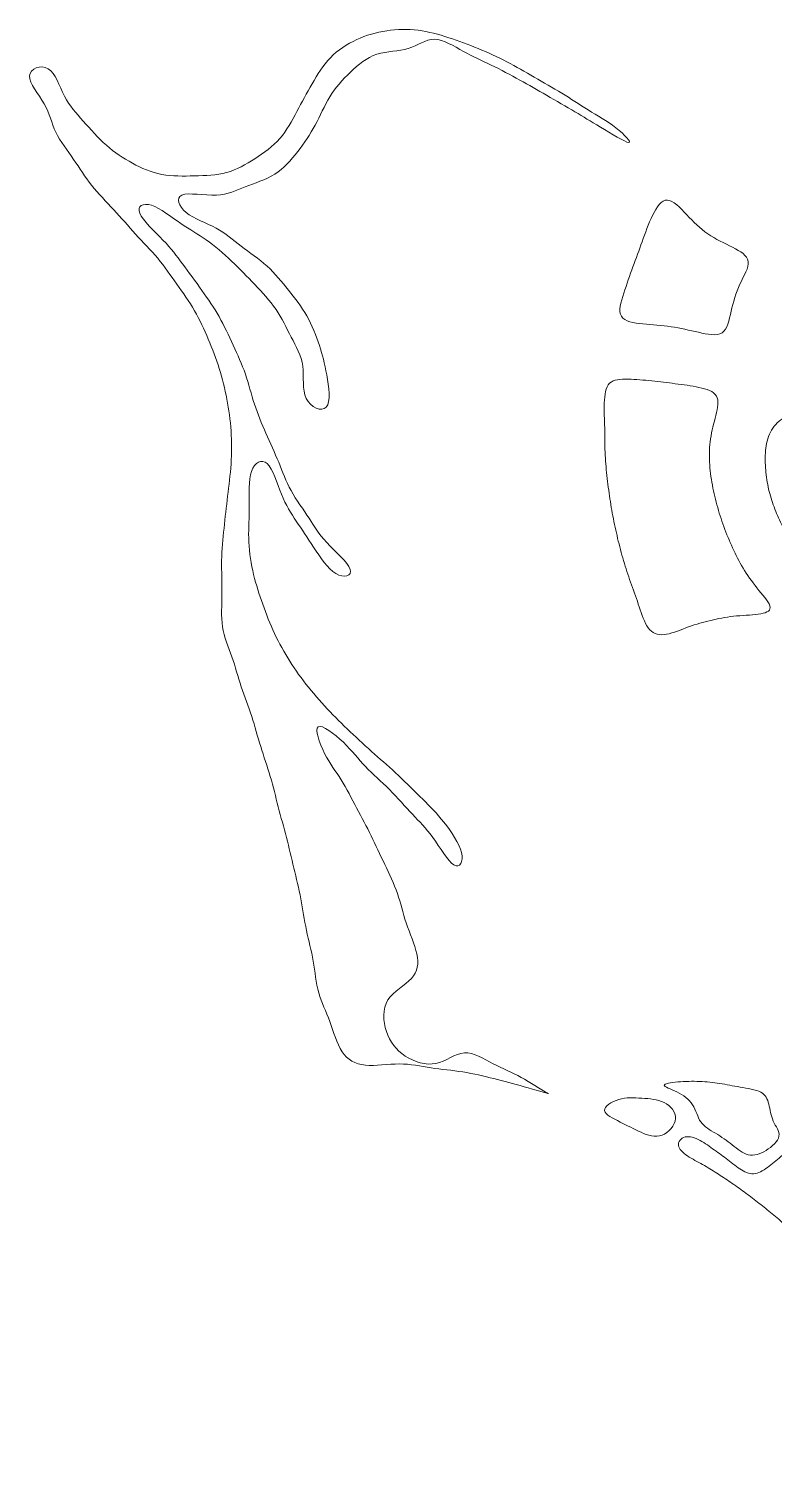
# Model space of a CAD drawing. Header units: inches. Extents: x 36 to 189, y -75 to 56.
# Drawn here: x 73.999 to 75.443, y 49.596 to 52.404 of the extents above; entities that cross this region are included whole.
import ezdxf

# ---------------------------------------------------------------- set-up
doc = ezdxf.new("R2010")
doc.units = ezdxf.units.IN
doc.layers.add('13_CONCEPT_ICON', color=7, linetype='CONTINUOUS', lineweight=15)

# ---------------------------------------------------------------- blocks, each defined once
blk = doc.blocks.new('CONCEPT_ICON_01_SCALLOP')
at = {"layer": '13_CONCEPT_ICON'}
for points, knots in [([(46.839, 36.009), (46.824, 36.007), (46.693, 36.049), (46.577, 36.082), (46.461, 36.116), (46.359, 36.142), (46.252, 36.168), (46.145, 36.195), (46.033, 36.222), (45.919, 36.24), (45.805, 36.258), (45.689, 36.267), (45.577, 36.284), (45.466, 36.3), (45.358, 36.326), (45.237, 36.326), (45.116, 36.326), (44.981, 36.302), (44.872, 36.313), (44.763, 36.324), (44.68, 36.37), (44.622, 36.457), (44.564, 36.544), (44.532, 36.672), (44.491, 36.781), (44.45, 36.891), (44.401, 36.982), (44.371, 37.089), (44.342, 37.195), (44.332, 37.316), (44.313, 37.429), (44.293, 37.543), (44.263, 37.648), (44.24, 37.758), (44.217, 37.869), (44.201, 37.984), (44.18, 38.096), (44.158, 38.208), (44.131, 38.316), (44.105, 38.426), (44.078, 38.535), (44.054, 38.646), (44.025, 38.756), (43.997, 38.865), (43.966, 38.973), (43.937, 39.082), (43.909, 39.191), (43.884, 39.301), (43.852, 39.409), (43.82, 39.517), (43.782, 39.623), (43.749, 39.73), (43.715, 39.837), (43.687, 39.946), (43.652, 40.053), (43.617, 40.16), (43.575, 40.264), (43.54, 40.371), (43.505, 40.477), (43.477, 40.586), (43.44, 40.692), (43.403, 40.798), (43.357, 40.902), (43.339, 41.015), (43.322, 41.127), (43.332, 41.248), (43.333, 41.368), (43.335, 41.488), (43.327, 41.607), (43.329, 41.725), (43.331, 41.842), (43.342, 41.958), (43.355, 42.072), (43.367, 42.187), (43.38, 42.301), (43.394, 42.415), (43.408, 42.529), (43.423, 42.643), (43.43, 42.76), (43.438, 42.876), (43.438, 42.996), (43.431, 43.113), (43.423, 43.23), (43.408, 43.343), (43.386, 43.455), (43.365, 43.567), (43.338, 43.676), (43.304, 43.783), (43.27, 43.891), (43.23, 43.995), (43.186, 44.099), (43.142, 44.203), (43.095, 44.306), (43.038, 44.404), (42.981, 44.502), (42.914, 44.595), (42.848, 44.689), (42.783, 44.782), (42.718, 44.876), (42.644, 44.966), (42.569, 45.055), (42.485, 45.14), (42.405, 45.226), (42.326, 45.312), (42.252, 45.4), (42.171, 45.487), (42.091, 45.573), (42.005, 45.659), (41.933, 45.749), (41.862, 45.838), (41.806, 45.932), (41.74, 46.027), (41.674, 46.123), (41.598, 46.22), (41.55, 46.319), (41.503, 46.417), (41.485, 46.517), (41.425, 46.623), (41.364, 46.729), (41.261, 46.842), (41.267, 46.921), (41.273, 47), (41.389, 47.046), (41.467, 46.999), (41.546, 46.952), (41.587, 46.813), (41.642, 46.706), (41.698, 46.598), (41.768, 46.523), (41.844, 46.437), (41.921, 46.352), (42.004, 46.257), (42.092, 46.179), (42.18, 46.101), (42.273, 46.04), (42.372, 45.986), (42.47, 45.933), (42.575, 45.887), (42.687, 45.866), (42.799, 45.844), (42.919, 45.847), (43.038, 45.85), (43.157, 45.853), (43.275, 45.857), (43.383, 45.886), (43.491, 45.916), (43.59, 45.972), (43.687, 46.034), (43.783, 46.096), (43.879, 46.165), (43.954, 46.251), (44.029, 46.337), (44.084, 46.44), (44.137, 46.541), (44.191, 46.641), (44.243, 46.738), (44.3, 46.837), (44.356, 46.935), (44.417, 47.035), (44.497, 47.117), (44.577, 47.199), (44.675, 47.263), (44.779, 47.311), (44.882, 47.358), (44.99, 47.39), (45.101, 47.407), (45.213, 47.424), (45.327, 47.425), (45.439, 47.411), (45.551, 47.397), (45.66, 47.367), (45.767, 47.332), (45.874, 47.298), (45.979, 47.259), (46.083, 47.216), (46.187, 47.173), (46.29, 47.126), (46.39, 47.074), (46.49, 47.022), (46.586, 46.965), (46.685, 46.909), (46.784, 46.852), (46.885, 46.796), (46.98, 46.737), (47.076, 46.678), (47.166, 46.617), (47.264, 46.557), (47.362, 46.497), (47.467, 46.439), (47.561, 46.366), (47.654, 46.293), (47.736, 46.205), (47.699, 46.208), (47.663, 46.211), (47.508, 46.304), (47.396, 46.372), (47.284, 46.44), (47.213, 46.483), (47.122, 46.537), (47.031, 46.591), (46.918, 46.656), (46.818, 46.714), (46.717, 46.772), (46.627, 46.824), (46.529, 46.878), (46.431, 46.932), (46.325, 46.989), (46.224, 47.038), (46.123, 47.087), (46.027, 47.128), (45.924, 47.185), (45.821, 47.242), (45.71, 47.314), (45.614, 47.315), (45.518, 47.316), (45.436, 47.247), (45.333, 47.215), (45.23, 47.183), (45.105, 47.189), (44.996, 47.154), (44.887, 47.119), (44.795, 47.044), (44.711, 46.962), (44.626, 46.881), (44.55, 46.793), (44.491, 46.697), (44.431, 46.6), (44.388, 46.494), (44.334, 46.394), (44.281, 46.295), (44.217, 46.201), (44.146, 46.11), (44.076, 46.018), (43.998, 45.929), (43.899, 45.868), (43.801, 45.806), (43.682, 45.771), (43.582, 45.732), (43.482, 45.693), (43.4, 45.649), (43.273, 45.644), (43.145, 45.639), (42.972, 45.673), (42.902, 45.644), (42.833, 45.615), (42.866, 45.524), (42.949, 45.457), (43.033, 45.389), (43.166, 45.346), (43.27, 45.289), (43.374, 45.233), (43.45, 45.165), (43.539, 45.096), (43.628, 45.028), (43.73, 44.96), (43.817, 44.882), (43.904, 44.803), (43.975, 44.714), (44.046, 44.625), (44.117, 44.537), (44.187, 44.449), (44.244, 44.348), (44.301, 44.247), (44.345, 44.133), (44.379, 44.032), (44.412, 43.93), (44.435, 43.841), (44.458, 43.715), (44.48, 43.589), (44.502, 43.425), (44.453, 43.369), (44.404, 43.314), (44.284, 43.368), (44.237, 43.463), (44.19, 43.558), (44.216, 43.693), (44.2, 43.809), (44.185, 43.925), (44.128, 44.021), (44.076, 44.12), (44.025, 44.22), (43.978, 44.323), (43.913, 44.418), (43.848, 44.513), (43.766, 44.6), (43.685, 44.685), (43.604, 44.769), (43.525, 44.852), (43.437, 44.935), (43.35, 45.018), (43.254, 45.102), (43.164, 45.164), (43.075, 45.227), (42.991, 45.269), (42.89, 45.339), (42.789, 45.408), (42.669, 45.505), (42.577, 45.535), (42.484, 45.564), (42.419, 45.526), (42.45, 45.449), (42.481, 45.372), (42.609, 45.256), (42.7, 45.161), (42.791, 45.067), (42.845, 44.995), (42.909, 44.907), (42.974, 44.82), (43.05, 44.717), (43.118, 44.621), (43.187, 44.526), (43.247, 44.437), (43.302, 44.34), (43.356, 44.243), (43.406, 44.137), (43.453, 44.034), (43.501, 43.931), (43.547, 43.831), (43.584, 43.725), (43.62, 43.619), (43.647, 43.507), (43.682, 43.401), (43.717, 43.294), (43.759, 43.192), (43.805, 43.089), (43.851, 42.985), (43.9, 42.88), (43.942, 42.778), (43.984, 42.675), (44.019, 42.576), (44.075, 42.474), (44.131, 42.373), (44.209, 42.268), (44.268, 42.178), (44.327, 42.088), (44.367, 42.014), (44.457, 41.917), (44.547, 41.82), (44.687, 41.702), (44.71, 41.63), (44.734, 41.558), (44.642, 41.533), (44.555, 41.584), (44.469, 41.634), (44.388, 41.761), (44.317, 41.867), (44.247, 41.974), (44.188, 42.061), (44.131, 42.147), (44.074, 42.232), (44.02, 42.316), (43.971, 42.435), (43.923, 42.554), (43.879, 42.708), (43.819, 42.764), (43.759, 42.82), (43.683, 42.777), (43.649, 42.681), (43.616, 42.585), (43.625, 42.435), (43.626, 42.309), (43.626, 42.182), (43.617, 42.079), (43.62, 41.966), (43.623, 41.852), (43.638, 41.728), (43.663, 41.616), (43.687, 41.503), (43.721, 41.401), (43.757, 41.296), (43.794, 41.191), (43.834, 41.083), (43.88, 40.98), (43.926, 40.876), (43.98, 40.777), (44.039, 40.681), (44.098, 40.585), (44.162, 40.491), (44.234, 40.4), (44.306, 40.308), (44.385, 40.218), (44.464, 40.134), (44.544, 40.049), (44.623, 39.97), (44.708, 39.889), (44.793, 39.809), (44.884, 39.726), (44.97, 39.649), (45.057, 39.572), (45.14, 39.501), (45.228, 39.419), (45.315, 39.337), (45.407, 39.245), (45.488, 39.165), (45.569, 39.084), (45.638, 39.015), (45.716, 38.917), (45.794, 38.819), (45.881, 38.692), (45.904, 38.592), (45.927, 38.493), (45.887, 38.421), (45.823, 38.46), (45.76, 38.499), (45.673, 38.649), (45.596, 38.755), (45.52, 38.861), (45.454, 38.923), (45.378, 39.003), (45.303, 39.083), (45.219, 39.181), (45.131, 39.268), (45.042, 39.356), (44.95, 39.434), (44.873, 39.515), (44.796, 39.597), (44.733, 39.682), (44.636, 39.775), (44.539, 39.867), (44.407, 39.967), (44.367, 39.942), (44.326, 39.918), (44.378, 39.769), (44.435, 39.656), (44.492, 39.543), (44.554, 39.465), (44.613, 39.373), (44.671, 39.28), (44.725, 39.173), (44.778, 39.071), (44.832, 38.969), (44.885, 38.871), (44.935, 38.772), (44.984, 38.672), (45.031, 38.57), (45.08, 38.466), (45.128, 38.363), (45.179, 38.257), (45.216, 38.154), (45.252, 38.05), (45.273, 37.949), (45.311, 37.838), (45.349, 37.727), (45.403, 37.607), (45.425, 37.505), (45.446, 37.402), (45.435, 37.316), (45.367, 37.243), (45.299, 37.169), (45.174, 37.108), (45.114, 37.012), (45.055, 36.915), (45.06, 36.784), (45.098, 36.674), (45.135, 36.564), (45.204, 36.475), (45.3, 36.411), (45.396, 36.347), (45.52, 36.309), (45.629, 36.331), (45.739, 36.354), (45.834, 36.437), (45.935, 36.444), (46.035, 36.451), (46.141, 36.382), (46.244, 36.328), (46.347, 36.274), (46.446, 36.236), (46.545, 36.182), (46.644, 36.128), (46.742, 36.058), (46.839, 36.009)], [0, 0, 0, 0, 0.006369, 0.006369, 0.006369, 0.012739, 0.012739, 0.012739, 0.019108, 0.019108, 0.019108, 0.025478, 0.025478, 0.025478, 0.031847, 0.031847, 0.031847, 0.038217, 0.038217, 0.038217, 0.044586, 0.044586, 0.044586, 0.050955, 0.050955, 0.050955, 0.057325, 0.057325, 0.057325, 0.063694, 0.063694, 0.063694, 0.070064, 0.070064, 0.070064, 0.076433, 0.076433, 0.076433, 0.082803, 0.082803, 0.082803, 0.089172, 0.089172, 0.089172, 0.095541, 0.095541, 0.095541, 0.101911, 0.101911, 0.101911, 0.10828, 0.10828, 0.10828, 0.11465, 0.11465, 0.11465, 0.121019, 0.121019, 0.121019, 0.127389, 0.127389, 0.127389, 0.133758, 0.133758, 0.133758, 0.140127, 0.140127, 0.140127, 0.146497, 0.146497, 0.146497, 0.152866, 0.152866, 0.152866, 0.159236, 0.159236, 0.159236, 0.165605, 0.165605, 0.165605, 0.171975, 0.171975, 0.171975, 0.178344, 0.178344, 0.178344, 0.184713, 0.184713, 0.184713, 0.191083, 0.191083, 0.191083, 0.197452, 0.197452, 0.197452, 0.203822, 0.203822, 0.203822, 0.210191, 0.210191, 0.210191, 0.216561, 0.216561, 0.216561, 0.22293, 0.22293, 0.22293, 0.229299, 0.229299, 0.229299, 0.235669, 0.235669, 0.235669, 0.242038, 0.242038, 0.242038, 0.248408, 0.248408, 0.248408, 0.254777, 0.254777, 0.254777, 0.261146, 0.261146, 0.261146, 0.267516, 0.267516, 0.267516, 0.273885, 0.273885, 0.273885, 0.280255, 0.280255, 0.280255, 0.286624, 0.286624, 0.286624, 0.292994, 0.292994, 0.292994, 0.299363, 0.299363, 0.299363, 0.305732, 0.305732, 0.305732, 0.312102, 0.312102, 0.312102, 0.318471, 0.318471, 0.318471, 0.324841, 0.324841, 0.324841, 0.33121, 0.33121, 0.33121, 0.33758, 0.33758, 0.33758, 0.343949, 0.343949, 0.343949, 0.350318, 0.350318, 0.350318, 0.356688, 0.356688, 0.356688, 0.363057, 0.363057, 0.363057, 0.369427, 0.369427, 0.369427, 0.375796, 0.375796, 0.375796, 0.382166, 0.382166, 0.382166, 0.388535, 0.388535, 0.388535, 0.394904, 0.394904, 0.394904, 0.401274, 0.401274, 0.401274, 0.407643, 0.407643, 0.407643, 0.414013, 0.414013, 0.414013, 0.420382, 0.420382, 0.420382, 0.426752, 0.426752, 0.426752, 0.433121, 0.433121, 0.433121, 0.43949, 0.43949, 0.43949, 0.44586, 0.44586, 0.44586, 0.452229, 0.452229, 0.452229, 0.458599, 0.458599, 0.458599, 0.464968, 0.464968, 0.464968, 0.471338, 0.471338, 0.471338, 0.477707, 0.477707, 0.477707, 0.484076, 0.484076, 0.484076, 0.490446, 0.490446, 0.490446, 0.496815, 0.496815, 0.496815, 0.503185, 0.503185, 0.503185, 0.509554, 0.509554, 0.509554, 0.515924, 0.515924, 0.515924, 0.522293, 0.522293, 0.522293, 0.528662, 0.528662, 0.528662, 0.535032, 0.535032, 0.535032, 0.541401, 0.541401, 0.541401, 0.547771, 0.547771, 0.547771, 0.55414, 0.55414, 0.55414, 0.56051, 0.56051, 0.56051, 0.566879, 0.566879, 0.566879, 0.573248, 0.573248, 0.573248, 0.579618, 0.579618, 0.579618, 0.585987, 0.585987, 0.585987, 0.592357, 0.592357, 0.592357, 0.598726, 0.598726, 0.598726, 0.605096, 0.605096, 0.605096, 0.611465, 0.611465, 0.611465, 0.617834, 0.617834, 0.617834, 0.624204, 0.624204, 0.624204, 0.630573, 0.630573, 0.630573, 0.636943, 0.636943, 0.636943, 0.643312, 0.643312, 0.643312, 0.649682, 0.649682, 0.649682, 0.656051, 0.656051, 0.656051, 0.66242, 0.66242, 0.66242, 0.66879, 0.66879, 0.66879, 0.675159, 0.675159, 0.675159, 0.681529, 0.681529, 0.681529, 0.687898, 0.687898, 0.687898, 0.694268, 0.694268, 0.694268, 0.700637, 0.700637, 0.700637, 0.707006, 0.707006, 0.707006, 0.713376, 0.713376, 0.713376, 0.719745, 0.719745, 0.719745, 0.726115, 0.726115, 0.726115, 0.732484, 0.732484, 0.732484, 0.738854, 0.738854, 0.738854, 0.745223, 0.745223, 0.745223, 0.751592, 0.751592, 0.751592, 0.757962, 0.757962, 0.757962, 0.764331, 0.764331, 0.764331, 0.770701, 0.770701, 0.770701, 0.77707, 0.77707, 0.77707, 0.783439, 0.783439, 0.783439, 0.789809, 0.789809, 0.789809, 0.796178, 0.796178, 0.796178, 0.802548, 0.802548, 0.802548, 0.808917, 0.808917, 0.808917, 0.815287, 0.815287, 0.815287, 0.821656, 0.821656, 0.821656, 0.828025, 0.828025, 0.828025, 0.834395, 0.834395, 0.834395, 0.840764, 0.840764, 0.840764, 0.847134, 0.847134, 0.847134, 0.853503, 0.853503, 0.853503, 0.859873, 0.859873, 0.859873, 0.866242, 0.866242, 0.866242, 0.872611, 0.872611, 0.872611, 0.878981, 0.878981, 0.878981, 0.88535, 0.88535, 0.88535, 0.89172, 0.89172, 0.89172, 0.898089, 0.898089, 0.898089, 0.904459, 0.904459, 0.904459, 0.910828, 0.910828, 0.910828, 0.917197, 0.917197, 0.917197, 0.923567, 0.923567, 0.923567, 0.929936, 0.929936, 0.929936, 0.936306, 0.936306, 0.936306, 0.942675, 0.942675, 0.942675, 0.949045, 0.949045, 0.949045, 0.955414, 0.955414, 0.955414, 0.961783, 0.961783, 0.961783, 0.968153, 0.968153, 0.968153, 0.974522, 0.974522, 0.974522, 0.980892, 0.980892, 0.980892, 0.987261, 0.987261, 0.987261, 0.993631, 0.993631, 0.993631, 1, 1, 1, 1]), ([(47.62, 44.344), (47.586, 44.4), (47.614, 44.496), (47.646, 44.593), (47.677, 44.689), (47.712, 44.785), (47.745, 44.875), (47.778, 44.966), (47.81, 45.051), (47.843, 45.143), (47.876, 45.236), (47.911, 45.336), (47.955, 45.425), (47.998, 45.515), (48.051, 45.593), (48.114, 45.591), (48.177, 45.59), (48.25, 45.509), (48.322, 45.433), (48.394, 45.357), (48.465, 45.286), (48.548, 45.229), (48.632, 45.171), (48.727, 45.128), (48.813, 45.084), (48.898, 45.041), (48.973, 44.997), (48.982, 44.932), (48.991, 44.867), (48.935, 44.78), (48.892, 44.687), (48.85, 44.594), (48.821, 44.495), (48.798, 44.398), (48.776, 44.301), (48.758, 44.205), (48.701, 44.168), (48.643, 44.13), (48.546, 44.15), (48.449, 44.172), (48.351, 44.194), (48.254, 44.218), (48.154, 44.232), (48.054, 44.247), (47.95, 44.252), (47.851, 44.262), (47.751, 44.273), (47.654, 44.288), (47.62, 44.344)], [0, 0, 0, 0, 0.0625, 0.0625, 0.0625, 0.125, 0.125, 0.125, 0.1875, 0.1875, 0.1875, 0.25, 0.25, 0.25, 0.3125, 0.3125, 0.3125, 0.375, 0.375, 0.375, 0.4375, 0.4375, 0.4375, 0.5, 0.5, 0.5, 0.5625, 0.5625, 0.5625, 0.625, 0.625, 0.625, 0.6875, 0.6875, 0.6875, 0.75, 0.75, 0.75, 0.8125, 0.8125, 0.8125, 0.875, 0.875, 0.875, 0.9375, 0.9375, 0.9375, 1, 1, 1, 1]), ([(47.494, 43.625), (47.537, 43.667), (47.611, 43.672), (47.693, 43.67), (47.775, 43.669), (47.864, 43.66), (47.948, 43.651), (48.033, 43.641), (48.114, 43.632), (48.198, 43.621), (48.283, 43.611), (48.371, 43.6), (48.453, 43.582), (48.535, 43.564), (48.611, 43.539), (48.64, 43.489), (48.67, 43.439), (48.654, 43.362), (48.634, 43.281), (48.614, 43.2), (48.59, 43.114), (48.577, 43.03), (48.564, 42.946), (48.562, 42.864), (48.567, 42.781), (48.571, 42.698), (48.582, 42.615), (48.597, 42.533), (48.612, 42.451), (48.632, 42.371), (48.654, 42.292), (48.677, 42.213), (48.702, 42.136), (48.731, 42.059), (48.76, 41.982), (48.792, 41.907), (48.827, 41.833), (48.861, 41.759), (48.898, 41.688), (48.943, 41.616), (48.988, 41.545), (49.04, 41.475), (49.097, 41.405), (49.154, 41.335), (49.214, 41.265), (49.217, 41.221), (49.22, 41.178), (49.165, 41.16), (49.088, 41.149), (49.011, 41.139), (48.913, 41.136), (48.824, 41.127), (48.736, 41.117), (48.657, 41.101), (48.579, 41.083), (48.501, 41.064), (48.423, 41.042), (48.342, 41.013), (48.262, 40.984), (48.178, 40.947), (48.106, 40.934), (48.033, 40.922), (47.97, 40.933), (47.925, 40.982), (47.879, 41.03), (47.852, 41.115), (47.823, 41.197), (47.795, 41.279), (47.767, 41.357), (47.74, 41.434), (47.712, 41.511), (47.685, 41.587), (47.661, 41.665), (47.637, 41.743), (47.615, 41.822), (47.595, 41.902), (47.575, 41.981), (47.557, 42.062), (47.54, 42.142), (47.524, 42.223), (47.51, 42.305), (47.497, 42.387), (47.485, 42.469), (47.474, 42.552), (47.465, 42.636), (47.456, 42.719), (47.448, 42.803), (47.445, 42.887), (47.442, 42.972), (47.443, 43.057), (47.441, 43.146), (47.439, 43.235), (47.434, 43.328), (47.437, 43.414), (47.44, 43.501), (47.451, 43.582), (47.494, 43.625)], [0, 0, 0, 0, 0.03125, 0.03125, 0.03125, 0.0625, 0.0625, 0.0625, 0.09375, 0.09375, 0.09375, 0.125, 0.125, 0.125, 0.15625, 0.15625, 0.15625, 0.1875, 0.1875, 0.1875, 0.21875, 0.21875, 0.21875, 0.25, 0.25, 0.25, 0.28125, 0.28125, 0.28125, 0.3125, 0.3125, 0.3125, 0.34375, 0.34375, 0.34375, 0.375, 0.375, 0.375, 0.40625, 0.40625, 0.40625, 0.4375, 0.4375, 0.4375, 0.46875, 0.46875, 0.46875, 0.5, 0.5, 0.5, 0.53125, 0.53125, 0.53125, 0.5625, 0.5625, 0.5625, 0.59375, 0.59375, 0.59375, 0.625, 0.625, 0.625, 0.65625, 0.65625, 0.65625, 0.6875, 0.6875, 0.6875, 0.71875, 0.71875, 0.71875, 0.75, 0.75, 0.75, 0.78125, 0.78125, 0.78125, 0.8125, 0.8125, 0.8125, 0.84375, 0.84375, 0.84375, 0.875, 0.875, 0.875, 0.90625, 0.90625, 0.90625, 0.9375, 0.9375, 0.9375, 0.96875, 0.96875, 0.96875, 1, 1, 1, 1]), ([(49.464, 43.288), (49.526, 43.293), (49.591, 43.271), (49.647, 43.234), (49.704, 43.196), (49.752, 43.144), (49.794, 43.088), (49.835, 43.032), (49.869, 42.973), (49.903, 42.914), (49.938, 42.856), (49.972, 42.798), (50.009, 42.741), (50.046, 42.684), (50.085, 42.629), (50.125, 42.573), (50.165, 42.518), (50.206, 42.463), (50.247, 42.408), (50.289, 42.354), (50.331, 42.299), (50.375, 42.246), (50.418, 42.192), (50.464, 42.139), (50.509, 42.087), (50.554, 42.034), (50.599, 41.981), (50.646, 41.929), (50.692, 41.877), (50.739, 41.825), (50.788, 41.774), (50.837, 41.723), (50.887, 41.672), (50.937, 41.623), (50.988, 41.574), (51.039, 41.525), (51.091, 41.479), (51.143, 41.433), (51.196, 41.388), (51.248, 41.343), (51.301, 41.298), (51.354, 41.252), (51.407, 41.209), (51.46, 41.165), (51.514, 41.122), (51.569, 41.081), (51.624, 41.04), (51.679, 41), (51.735, 40.961), (51.791, 40.923), (51.847, 40.885), (51.903, 40.847), (51.96, 40.809), (52.017, 40.772), (52.074, 40.737), (52.132, 40.702), (52.19, 40.668), (52.249, 40.635), (52.308, 40.603), (52.368, 40.571), (52.428, 40.54), (52.488, 40.509), (52.548, 40.479), (52.609, 40.452), (52.67, 40.424), (52.732, 40.398), (52.794, 40.372), (52.855, 40.346), (52.917, 40.319), (52.979, 40.295), (53.041, 40.27), (53.104, 40.247), (53.168, 40.226), (53.231, 40.205), (53.295, 40.185), (53.36, 40.166), (53.424, 40.148), (53.489, 40.129), (53.553, 40.111), (53.617, 40.093), (53.681, 40.076), (53.746, 40.06), (53.81, 40.044), (53.875, 40.029), (53.948, 40.013), (54.02, 39.998), (54.101, 39.982), (54.154, 39.968), (54.208, 39.954), (54.234, 39.941), (54.207, 39.934), (54.18, 39.926), (54.101, 39.925), (54.023, 39.924), (53.946, 39.924), (53.87, 39.925), (53.798, 39.929), (53.727, 39.933), (53.661, 39.94), (53.594, 39.947), (53.527, 39.955), (53.458, 39.963), (53.39, 39.971), (53.322, 39.98), (53.255, 39.989), (53.188, 40.001), (53.121, 40.012), (53.055, 40.026), (52.989, 40.04), (52.923, 40.054), (52.857, 40.067), (52.791, 40.082), (52.725, 40.096), (52.659, 40.11), (52.594, 40.126), (52.529, 40.142), (52.464, 40.159), (52.4, 40.178), (52.335, 40.196), (52.271, 40.214), (52.207, 40.233), (52.142, 40.252), (52.078, 40.272), (52.015, 40.292), (51.951, 40.312), (51.888, 40.334), (51.824, 40.355), (51.761, 40.377), (51.697, 40.398), (51.634, 40.42), (51.571, 40.443), (51.509, 40.466), (51.446, 40.49), (51.384, 40.514), (51.321, 40.538), (51.259, 40.562), (51.197, 40.587), (51.135, 40.613), (51.073, 40.639), (51.011, 40.664), (50.95, 40.691), (50.889, 40.718), (50.827, 40.746), (50.766, 40.775), (50.706, 40.805), (50.646, 40.835), (50.587, 40.867), (50.529, 40.902), (50.471, 40.936), (50.415, 40.974), (50.358, 41.012), (50.302, 41.05), (50.245, 41.087), (50.19, 41.127), (50.134, 41.166), (50.08, 41.207), (50.027, 41.251), (49.974, 41.295), (49.922, 41.342), (49.871, 41.391), (49.82, 41.44), (49.771, 41.491), (49.724, 41.543), (49.677, 41.595), (49.633, 41.649), (49.592, 41.704), (49.55, 41.758), (49.511, 41.814), (49.475, 41.871), (49.439, 41.929), (49.405, 41.987), (49.374, 42.047), (49.342, 42.106), (49.313, 42.167), (49.287, 42.229), (49.261, 42.291), (49.238, 42.353), (49.22, 42.418), (49.201, 42.482), (49.188, 42.548), (49.178, 42.617), (49.169, 42.685), (49.164, 42.755), (49.164, 42.826), (49.165, 42.896), (49.171, 42.966), (49.192, 43.031), (49.212, 43.096), (49.246, 43.156), (49.294, 43.203), (49.341, 43.25), (49.402, 43.282), (49.464, 43.288)], [0, 0, 0, 0, 0.015625, 0.015625, 0.015625, 0.03125, 0.03125, 0.03125, 0.046875, 0.046875, 0.046875, 0.0625, 0.0625, 0.0625, 0.078125, 0.078125, 0.078125, 0.09375, 0.09375, 0.09375, 0.109375, 0.109375, 0.109375, 0.125, 0.125, 0.125, 0.140625, 0.140625, 0.140625, 0.15625, 0.15625, 0.15625, 0.171875, 0.171875, 0.171875, 0.1875, 0.1875, 0.1875, 0.203125, 0.203125, 0.203125, 0.21875, 0.21875, 0.21875, 0.234375, 0.234375, 0.234375, 0.25, 0.25, 0.25, 0.265625, 0.265625, 0.265625, 0.28125, 0.28125, 0.28125, 0.296875, 0.296875, 0.296875, 0.3125, 0.3125, 0.3125, 0.328125, 0.328125, 0.328125, 0.34375, 0.34375, 0.34375, 0.359375, 0.359375, 0.359375, 0.375, 0.375, 0.375, 0.390625, 0.390625, 0.390625, 0.40625, 0.40625, 0.40625, 0.421875, 0.421875, 0.421875, 0.4375, 0.4375, 0.4375, 0.453125, 0.453125, 0.453125, 0.46875, 0.46875, 0.46875, 0.484375, 0.484375, 0.484375, 0.5, 0.5, 0.5, 0.515625, 0.515625, 0.515625, 0.53125, 0.53125, 0.53125, 0.546875, 0.546875, 0.546875, 0.5625, 0.5625, 0.5625, 0.578125, 0.578125, 0.578125, 0.59375, 0.59375, 0.59375, 0.609375, 0.609375, 0.609375, 0.625, 0.625, 0.625, 0.640625, 0.640625, 0.640625, 0.65625, 0.65625, 0.65625, 0.671875, 0.671875, 0.671875, 0.6875, 0.6875, 0.6875, 0.703125, 0.703125, 0.703125, 0.71875, 0.71875, 0.71875, 0.734375, 0.734375, 0.734375, 0.75, 0.75, 0.75, 0.765625, 0.765625, 0.765625, 0.78125, 0.78125, 0.78125, 0.796875, 0.796875, 0.796875, 0.8125, 0.8125, 0.8125, 0.828125, 0.828125, 0.828125, 0.84375, 0.84375, 0.84375, 0.859375, 0.859375, 0.859375, 0.875, 0.875, 0.875, 0.890625, 0.890625, 0.890625, 0.90625, 0.90625, 0.90625, 0.921875, 0.921875, 0.921875, 0.9375, 0.9375, 0.9375, 0.953125, 0.953125, 0.953125, 0.96875, 0.96875, 0.96875, 0.984375, 0.984375, 0.984375, 1, 1, 1, 1]), ([(48.079, 36.096), (48.08, 36.113), (48.151, 36.126), (48.227, 36.133), (48.303, 36.14), (48.383, 36.141), (48.459, 36.138), (48.535, 36.135), (48.606, 36.128), (48.676, 36.117), (48.747, 36.105), (48.817, 36.091), (48.895, 36.077), (48.974, 36.063), (49.062, 36.051), (49.116, 36.023), (49.169, 35.994), (49.189, 35.95), (49.203, 35.894), (49.217, 35.838), (49.224, 35.772), (49.25, 35.713), (49.276, 35.655), (49.322, 35.605), (49.312, 35.551), (49.302, 35.497), (49.237, 35.438), (49.173, 35.398), (49.108, 35.359), (49.043, 35.338), (48.983, 35.352), (48.924, 35.366), (48.869, 35.414), (48.811, 35.459), (48.753, 35.504), (48.692, 35.545), (48.631, 35.582), (48.57, 35.619), (48.51, 35.652), (48.473, 35.704), (48.437, 35.756), (48.424, 35.828), (48.385, 35.887), (48.347, 35.946), (48.284, 35.993), (48.217, 36.026), (48.15, 36.06), (48.079, 36.08), (48.079, 36.096)], [0, 0, 0, 0, 0.0625, 0.0625, 0.0625, 0.125, 0.125, 0.125, 0.1875, 0.1875, 0.1875, 0.25, 0.25, 0.25, 0.3125, 0.3125, 0.3125, 0.375, 0.375, 0.375, 0.4375, 0.4375, 0.4375, 0.5, 0.5, 0.5, 0.5625, 0.5625, 0.5625, 0.625, 0.625, 0.625, 0.6875, 0.6875, 0.6875, 0.75, 0.75, 0.75, 0.8125, 0.8125, 0.8125, 0.875, 0.875, 0.875, 0.9375, 0.9375, 0.9375, 1, 1, 1, 1]), ([(47.439, 35.826), (47.444, 35.782), (47.53, 35.742), (47.608, 35.703), (47.686, 35.665), (47.756, 35.626), (47.831, 35.593), (47.905, 35.561), (47.984, 35.535), (48.057, 35.562), (48.129, 35.589), (48.195, 35.668), (48.201, 35.74), (48.206, 35.812), (48.15, 35.876), (48.079, 35.911), (48.009, 35.947), (47.924, 35.953), (47.84, 35.958), (47.756, 35.964), (47.673, 35.968), (47.593, 35.945), (47.512, 35.922), (47.435, 35.871), (47.439, 35.826)], [0, 0, 0, 0, 0.125, 0.125, 0.125, 0.25, 0.25, 0.25, 0.375, 0.375, 0.375, 0.5, 0.5, 0.5, 0.625, 0.625, 0.625, 0.75, 0.75, 0.75, 0.875, 0.875, 0.875, 1, 1, 1, 1]), ([(48.305, 35.543), (48.351, 35.554), (48.41, 35.534), (48.465, 35.506), (48.519, 35.477), (48.569, 35.439), (48.618, 35.403), (48.667, 35.368), (48.715, 35.335), (48.764, 35.298), (48.812, 35.26), (48.861, 35.218), (48.909, 35.189), (48.958, 35.159), (49.008, 35.142), (49.058, 35.151), (49.108, 35.159), (49.158, 35.193), (49.207, 35.229), (49.256, 35.265), (49.303, 35.304), (49.349, 35.349), (49.395, 35.395), (49.438, 35.446), (49.485, 35.471), (49.531, 35.495), (49.58, 35.492), (49.594, 35.465), (49.609, 35.438), (49.588, 35.387), (49.555, 35.336), (49.522, 35.286), (49.477, 35.236), (49.445, 35.182), (49.413, 35.128), (49.394, 35.071), (49.386, 35.013), (49.378, 34.956), (49.382, 34.899), (49.408, 34.851), (49.433, 34.803), (49.48, 34.763), (49.529, 34.725), (49.577, 34.687), (49.628, 34.652), (49.675, 34.613), (49.722, 34.573), (49.765, 34.531), (49.809, 34.487), (49.852, 34.443), (49.895, 34.398), (49.939, 34.354), (49.983, 34.31), (50.027, 34.266), (50.069, 34.221), (50.111, 34.177), (50.151, 34.131), (50.191, 34.084), (50.23, 34.038), (50.27, 33.992), (50.308, 33.945), (50.347, 33.899), (50.384, 33.852), (50.421, 33.804), (50.458, 33.757), (50.495, 33.709), (50.53, 33.661), (50.565, 33.612), (50.6, 33.564), (50.633, 33.514), (50.667, 33.465), (50.699, 33.415), (50.731, 33.365), (50.762, 33.315), (50.792, 33.264), (50.822, 33.213), (50.851, 33.162), (50.88, 33.11), (50.909, 33.059), (50.938, 33.007), (50.967, 32.955), (50.996, 32.904), (51.025, 32.853), (51.054, 32.801), (51.086, 32.751), (51.118, 32.701), (51.153, 32.652), (51.193, 32.605), (51.233, 32.559), (51.277, 32.514), (51.325, 32.477), (51.373, 32.439), (51.425, 32.409), (51.48, 32.39), (51.536, 32.37), (51.595, 32.36), (51.654, 32.361), (51.713, 32.362), (51.772, 32.374), (51.828, 32.393), (51.884, 32.411), (51.938, 32.436), (51.991, 32.461), (52.045, 32.486), (52.098, 32.51), (52.151, 32.534), (52.205, 32.558), (52.259, 32.58), (52.314, 32.602), (52.368, 32.624), (52.423, 32.644), (52.478, 32.662), (52.534, 32.68), (52.59, 32.697), (52.647, 32.712), (52.703, 32.728), (52.761, 32.742), (52.818, 32.756), (52.875, 32.77), (52.932, 32.783), (52.99, 32.795), (53.048, 32.807), (53.106, 32.818), (53.165, 32.828), (53.223, 32.838), (53.282, 32.847), (53.341, 32.855), (53.401, 32.864), (53.46, 32.872), (53.519, 32.88), (53.578, 32.889), (53.637, 32.896), (53.697, 32.903), (53.757, 32.91), (53.817, 32.916), (53.876, 32.923), (53.936, 32.93), (53.995, 32.937), (54.055, 32.943), (54.116, 32.948), (54.177, 32.95), (54.239, 32.949), (54.302, 32.947), (54.367, 32.942), (54.427, 32.947), (54.487, 32.952), (54.543, 32.967), (54.59, 32.998), (54.638, 33.03), (54.677, 33.077), (54.707, 33.131), (54.737, 33.184), (54.757, 33.243), (54.784, 33.298), (54.81, 33.353), (54.843, 33.404), (54.883, 33.423), (54.922, 33.442), (54.97, 33.429), (54.985, 33.392), (55, 33.356), (54.983, 33.297), (54.97, 33.235), (54.957, 33.174), (54.948, 33.111), (54.953, 33.05), (54.958, 32.989), (54.977, 32.929), (55.009, 32.884), (55.042, 32.839), (55.088, 32.808), (55.143, 32.794), (55.199, 32.78), (55.264, 32.783), (55.328, 32.785), (55.392, 32.787), (55.455, 32.788), (55.517, 32.789), (55.579, 32.789), (55.64, 32.789), (55.701, 32.793), (55.761, 32.796), (55.821, 32.804), (55.881, 32.809), (55.942, 32.814), (56.003, 32.816), (56.063, 32.82), (56.124, 32.825), (56.184, 32.832), (56.244, 32.836), (56.305, 32.84), (56.367, 32.841), (56.427, 32.844), (56.487, 32.847), (56.546, 32.852), (56.607, 32.858), (56.668, 32.864), (56.731, 32.87), (56.799, 32.872), (56.867, 32.874), (56.94, 32.871), (56.974, 32.866), (57.008, 32.86), (57.003, 32.851), (56.963, 32.847), (56.923, 32.843), (56.848, 32.844), (56.78, 32.843), (56.711, 32.842), (56.648, 32.841), (56.587, 32.836), (56.527, 32.831), (56.468, 32.824), (56.408, 32.82), (56.348, 32.816), (56.287, 32.815), (56.226, 32.811), (56.165, 32.807), (56.105, 32.8), (56.045, 32.795), (55.985, 32.789), (55.924, 32.786), (55.864, 32.78), (55.803, 32.775), (55.743, 32.769), (55.683, 32.763), (55.623, 32.757), (55.563, 32.752), (55.503, 32.746), (55.443, 32.741), (55.382, 32.736), (55.322, 32.73), (55.262, 32.725), (55.202, 32.719), (55.142, 32.713), (55.082, 32.707), (55.022, 32.701), (54.962, 32.694), (54.903, 32.688), (54.843, 32.68), (54.784, 32.672), (54.725, 32.664), (54.666, 32.655), (54.607, 32.647), (54.548, 32.638), (54.489, 32.629), (54.43, 32.621), (54.371, 32.612), (54.311, 32.604), (54.252, 32.595), (54.193, 32.586), (54.135, 32.577), (54.076, 32.567), (54.017, 32.557), (53.959, 32.547), (53.9, 32.537), (53.842, 32.527), (53.783, 32.517), (53.725, 32.506), (53.666, 32.496), (53.608, 32.484), (53.55, 32.472), (53.492, 32.461), (53.435, 32.449), (53.377, 32.437), (53.319, 32.424), (53.262, 32.411), (53.205, 32.397), (53.148, 32.382), (53.091, 32.368), (53.034, 32.353), (52.977, 32.339), (52.92, 32.324), (52.863, 32.309), (52.806, 32.294), (52.75, 32.278), (52.694, 32.262), (52.637, 32.245), (52.581, 32.229), (52.525, 32.213), (52.468, 32.196), (52.412, 32.179), (52.356, 32.162), (52.3, 32.145), (52.244, 32.128), (52.188, 32.111), (52.132, 32.094), (52.076, 32.076), (52.02, 32.059), (51.964, 32.041), (51.908, 32.024), (51.853, 32.006), (51.797, 31.989), (51.742, 31.97), (51.686, 31.951), (51.63, 31.932), (51.573, 31.913), (51.515, 31.904), (51.456, 31.896), (51.395, 31.898), (51.338, 31.913), (51.28, 31.928), (51.226, 31.957), (51.18, 31.994), (51.134, 32.032), (51.097, 32.077), (51.071, 32.129), (51.045, 32.181), (51.03, 32.238), (51.014, 32.295), (50.998, 32.352), (50.979, 32.408), (50.957, 32.462), (50.935, 32.516), (50.909, 32.569), (50.883, 32.622), (50.856, 32.675), (50.83, 32.728), (50.803, 32.78), (50.777, 32.833), (50.75, 32.886), (50.721, 32.937), (50.693, 32.989), (50.662, 33.04), (50.632, 33.091), (50.601, 33.141), (50.571, 33.192), (50.54, 33.242), (50.509, 33.293), (50.477, 33.343), (50.445, 33.393), (50.413, 33.443), (50.38, 33.492), (50.345, 33.541), (50.311, 33.59), (50.275, 33.638), (50.238, 33.685), (50.202, 33.733), (50.164, 33.78), (50.126, 33.827), (50.088, 33.874), (50.048, 33.92), (50.009, 33.966), (49.969, 34.012), (49.93, 34.058), (49.889, 34.105), (49.849, 34.151), (49.809, 34.197), (49.766, 34.241), (49.723, 34.285), (49.678, 34.328), (49.633, 34.369), (49.587, 34.409), (49.541, 34.449), (49.496, 34.49), (49.451, 34.531), (49.406, 34.574), (49.361, 34.615), (49.316, 34.655), (49.269, 34.694), (49.222, 34.732), (49.175, 34.77), (49.128, 34.807), (49.081, 34.845), (49.034, 34.882), (48.986, 34.918), (48.938, 34.953), (48.89, 34.989), (48.841, 35.023), (48.792, 35.057), (48.743, 35.09), (48.693, 35.123), (48.644, 35.155), (48.595, 35.186), (48.545, 35.218), (48.492, 35.247), (48.438, 35.277), (48.381, 35.305), (48.33, 35.339), (48.28, 35.372), (48.237, 35.411), (48.232, 35.451), (48.227, 35.491), (48.26, 35.532), (48.305, 35.543)], [0, 0, 0, 0, 0.007812, 0.007812, 0.007812, 0.015625, 0.015625, 0.015625, 0.023438, 0.023438, 0.023438, 0.03125, 0.03125, 0.03125, 0.039062, 0.039062, 0.039062, 0.046875, 0.046875, 0.046875, 0.054688, 0.054688, 0.054688, 0.0625, 0.0625, 0.0625, 0.070312, 0.070312, 0.070312, 0.078125, 0.078125, 0.078125, 0.085938, 0.085938, 0.085938, 0.09375, 0.09375, 0.09375, 0.101562, 0.101562, 0.101562, 0.109375, 0.109375, 0.109375, 0.117188, 0.117188, 0.117188, 0.125, 0.125, 0.125, 0.132812, 0.132812, 0.132812, 0.140625, 0.140625, 0.140625, 0.148438, 0.148438, 0.148438, 0.15625, 0.15625, 0.15625, 0.164062, 0.164062, 0.164062, 0.171875, 0.171875, 0.171875, 0.179688, 0.179688, 0.179688, 0.1875, 0.1875, 0.1875, 0.195312, 0.195312, 0.195312, 0.203125, 0.203125, 0.203125, 0.210938, 0.210938, 0.210938, 0.21875, 0.21875, 0.21875, 0.226562, 0.226562, 0.226562, 0.234375, 0.234375, 0.234375, 0.242188, 0.242188, 0.242188, 0.25, 0.25, 0.25, 0.257812, 0.257812, 0.257812, 0.265625, 0.265625, 0.265625, 0.273438, 0.273438, 0.273438, 0.28125, 0.28125, 0.28125, 0.289062, 0.289062, 0.289062, 0.296875, 0.296875, 0.296875, 0.304688, 0.304688, 0.304688, 0.3125, 0.3125, 0.3125, 0.320312, 0.320312, 0.320312, 0.328125, 0.328125, 0.328125, 0.335938, 0.335938, 0.335938, 0.34375, 0.34375, 0.34375, 0.351562, 0.351562, 0.351562, 0.359375, 0.359375, 0.359375, 0.367188, 0.367188, 0.367188, 0.375, 0.375, 0.375, 0.382812, 0.382812, 0.382812, 0.390625, 0.390625, 0.390625, 0.398438, 0.398438, 0.398438, 0.40625, 0.40625, 0.40625, 0.414062, 0.414062, 0.414062, 0.421875, 0.421875, 0.421875, 0.429688, 0.429688, 0.429688, 0.4375, 0.4375, 0.4375, 0.445312, 0.445312, 0.445312, 0.453125, 0.453125, 0.453125, 0.460938, 0.460938, 0.460938, 0.46875, 0.46875, 0.46875, 0.476562, 0.476562, 0.476562, 0.484375, 0.484375, 0.484375, 0.492188, 0.492188, 0.492188, 0.5, 0.5, 0.5, 0.507812, 0.507812, 0.507812, 0.515625, 0.515625, 0.515625, 0.523438, 0.523438, 0.523438, 0.53125, 0.53125, 0.53125, 0.539062, 0.539062, 0.539062, 0.546875, 0.546875, 0.546875, 0.554688, 0.554688, 0.554688, 0.5625, 0.5625, 0.5625, 0.570312, 0.570312, 0.570312, 0.578125, 0.578125, 0.578125, 0.585938, 0.585938, 0.585938, 0.59375, 0.59375, 0.59375, 0.601562, 0.601562, 0.601562, 0.609375, 0.609375, 0.609375, 0.617188, 0.617188, 0.617188, 0.625, 0.625, 0.625, 0.632812, 0.632812, 0.632812, 0.640625, 0.640625, 0.640625, 0.648438, 0.648438, 0.648438, 0.65625, 0.65625, 0.65625, 0.664062, 0.664062, 0.664062, 0.671875, 0.671875, 0.671875, 0.679688, 0.679688, 0.679688, 0.6875, 0.6875, 0.6875, 0.695312, 0.695312, 0.695312, 0.703125, 0.703125, 0.703125, 0.710938, 0.710938, 0.710938, 0.71875, 0.71875, 0.71875, 0.726562, 0.726562, 0.726562, 0.734375, 0.734375, 0.734375, 0.742188, 0.742188, 0.742188, 0.75, 0.75, 0.75, 0.757812, 0.757812, 0.757812, 0.765625, 0.765625, 0.765625, 0.773438, 0.773438, 0.773438, 0.78125, 0.78125, 0.78125, 0.789062, 0.789062, 0.789062, 0.796875, 0.796875, 0.796875, 0.804688, 0.804688, 0.804688, 0.8125, 0.8125, 0.8125, 0.820312, 0.820312, 0.820312, 0.828125, 0.828125, 0.828125, 0.835938, 0.835938, 0.835938, 0.84375, 0.84375, 0.84375, 0.851562, 0.851562, 0.851562, 0.859375, 0.859375, 0.859375, 0.867188, 0.867188, 0.867188, 0.875, 0.875, 0.875, 0.882812, 0.882812, 0.882812, 0.890625, 0.890625, 0.890625, 0.898438, 0.898438, 0.898438, 0.90625, 0.90625, 0.90625, 0.914062, 0.914062, 0.914062, 0.921875, 0.921875, 0.921875, 0.929688, 0.929688, 0.929688, 0.9375, 0.9375, 0.9375, 0.945312, 0.945312, 0.945312, 0.953125, 0.953125, 0.953125, 0.960938, 0.960938, 0.960938, 0.96875, 0.96875, 0.96875, 0.976562, 0.976562, 0.976562, 0.984375, 0.984375, 0.984375, 0.992188, 0.992188, 0.992188, 1, 1, 1, 1])]:
    blk.add_open_spline(points, degree=3, knots=knots, dxfattribs=at)
blk = doc.blocks.new('OPTION_01_SCALLOP')
at = {"layer": '13_CONCEPT_ICON', "xscale": 0.18082390392992514, "yscale": 0.18082390392992514, "zscale": 0.18082390392992514}
blk.add_blockref('CONCEPT_ICON_01_SCALLOP', (66.5379, 43.8285), dxfattribs=at)

msp = doc.modelspace()

# ---------------------------------------------------------------- block references
msp.add_blockref('OPTION_01_SCALLOP', (0, 0))

doc.saveas('drawing.dxf')
